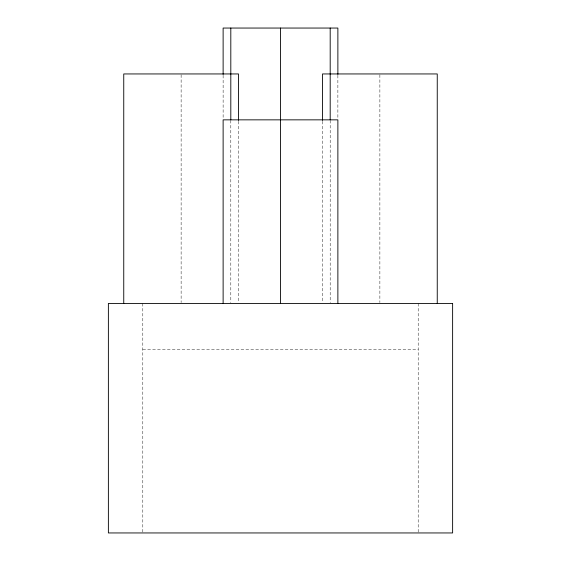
<?xml version="1.0" encoding="UTF-8"?>
<svg xmlns="http://www.w3.org/2000/svg" width="561" height="561" viewBox="0 0 561 561"><rect width="100%" height="100%" fill="white"/><g stroke="black" fill="none" stroke-linecap="round" stroke-linejoin="round"><path stroke-width="0.42" stroke-dasharray="2.81 2.1" d="M142.803 349.349L418.197 349.349M418.197 303.452L418.197 532.073M379.874 74.823L379.874 302.575M337.876 75.258L337.876 118.105M330.191 120.377L330.191 302.575M322.505 121.253L322.505 302.575M238.495 121.253L238.495 302.575M230.809 120.377L230.809 302.575M223.124 75.258L223.124 118.105M181.126 74.823L181.126 302.575M142.803 303.452L142.803 532.073"/><path stroke-width="0.84" d="M437.25 303.452L437.25 73.947L322.505 73.947L322.505 120.377M337.876 74.389L337.876 28.05L223.124 28.05L223.124 74.389M337.876 303.452L337.876 119.851L223.124 119.851L223.124 303.452M330.191 28.05L330.191 119.851M280.5 28.05L280.5 303.452M238.495 120.377L238.495 73.947L123.75 73.947L123.75 303.452M230.809 28.05L230.809 119.851M452.622 303.452L108.378 303.452L108.378 532.95L452.622 532.95L452.622 303.452"/></g></svg>
